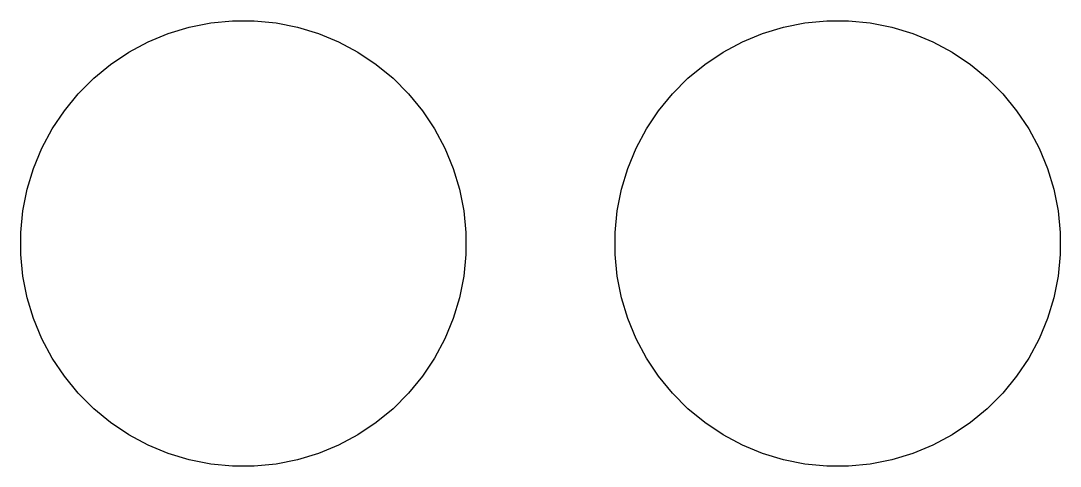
# Model space of a CAD drawing. Header units: millimetres. Extents: x 15 to 175, y 4 to 118.
# Drawn here: x 117.43 to 134.93, y 3.59 to 11.08 of the extents above; entities that cross this region are included whole.
import ezdxf

# ---------------------------------------------------------------- set-up
doc = ezdxf.new("R2010")
doc.units = ezdxf.units.MM
doc.layers.add('B.Cu', color=153, linetype='CONTINUOUS', true_color=0x4d7fc4)

msp = doc.modelspace()

# ---------------------------------------------------------------- linework, layer by layer
at = {"layer": 'B.Cu', "linetype": 'CONTINUOUS'}
for p, q in [((120.268399, 10.97312), (120.629336, 11.044915)), ((120.629336, 11.044915), (120.995571, 11.080986)), ((120.995571, 11.080986), (121.363579, 11.080986)), ((121.363579, 11.080986), (121.729814, 11.044915)), ((121.729814, 11.044915), (122.090751, 10.97312)), ((130.268399, 10.97312), (130.629336, 11.044915)), ((130.629336, 11.044915), (130.995571, 11.080986)), ((130.995571, 11.080986), (131.363579, 11.080986)), ((131.363579, 11.080986), (131.729814, 11.044915)), ((131.729814, 11.044915), (132.090751, 10.97312)), ((119.576243, 10.725463), (119.916238, 10.866293)), ((119.916238, 10.866293), (120.268399, 10.97312)), ((122.090751, 10.97312), (122.442912, 10.866293)), ((122.442912, 10.866293), (122.782907, 10.725463)), ((129.576243, 10.725463), (129.916238, 10.866293)), ((129.916238, 10.866293), (130.268399, 10.97312)), ((132.090751, 10.97312), (132.442912, 10.866293)), ((132.442912, 10.866293), (132.782907, 10.725463)), ((119.25169, 10.551985), (119.576243, 10.725463)), ((122.782907, 10.725463), (123.10746, 10.551985)), ((129.25169, 10.551985), (129.576243, 10.725463)), ((132.782907, 10.725463), (133.10746, 10.551985)), ((118.945703, 10.347531), (119.25169, 10.551985)), ((123.10746, 10.551985), (123.413447, 10.347531)), ((128.945703, 10.347531), (129.25169, 10.551985)), ((133.10746, 10.551985), (133.413447, 10.347531)), ((118.661229, 10.11407), (118.945703, 10.347531)), ((123.413447, 10.347531), (123.697921, 10.11407)), ((128.661229, 10.11407), (128.945703, 10.347531)), ((133.413447, 10.347531), (133.697921, 10.11407)), ((118.401008, 9.853849), (118.661229, 10.11407)), ((123.697921, 10.11407), (123.958142, 9.853849)), ((128.401008, 9.853849), (128.661229, 10.11407)), ((133.697921, 10.11407), (133.958142, 9.853849)), ((118.167547, 9.569375), (118.401008, 9.853849)), ((123.958142, 9.853849), (124.191603, 9.569375)), ((128.167547, 9.569375), (128.401008, 9.853849)), ((133.958142, 9.853849), (134.191603, 9.569375)), ((117.963093, 9.263388), (118.167547, 9.569375)), ((124.191603, 9.569375), (124.396057, 9.263388)), ((127.963093, 9.263388), (128.167547, 9.569375)), ((134.191603, 9.569375), (134.396057, 9.263388)), ((117.789615, 8.938835), (117.963093, 9.263388)), ((124.396057, 9.263388), (124.569535, 8.938835)), ((127.789615, 8.938835), (127.963093, 9.263388)), ((134.396057, 9.263388), (134.569535, 8.938835)), ((117.648785, 8.59884), (117.789615, 8.938835)), ((124.569535, 8.938835), (124.710365, 8.59884)), ((127.648785, 8.59884), (127.789615, 8.938835)), ((134.569535, 8.938835), (134.710365, 8.59884)), ((117.541958, 8.246679), (117.648785, 8.59884)), ((124.710365, 8.59884), (124.817192, 8.246679)), ((127.541958, 8.246679), (127.648785, 8.59884)), ((134.710365, 8.59884), (134.817192, 8.246679)), ((117.470163, 7.885742), (117.541958, 8.246679)), ((124.817192, 8.246679), (124.888987, 7.885742)), ((127.470163, 7.885742), (127.541958, 8.246679)), ((134.817192, 8.246679), (134.888987, 7.885742)), ((117.434092, 7.519507), (117.470163, 7.885742)), ((124.888987, 7.885742), (124.925058, 7.519507)), ((127.434092, 7.519507), (127.470163, 7.885742)), ((134.888987, 7.885742), (134.925058, 7.519507)), ((117.434092, 7.151499), (117.434092, 7.519507)), ((124.925058, 7.519507), (124.925058, 7.151499)), ((127.434092, 7.151499), (127.434092, 7.519507)), ((134.925058, 7.519507), (134.925058, 7.151499)), ((117.470163, 6.785264), (117.434092, 7.151499)), ((124.925058, 7.151499), (124.888987, 6.785264)), ((127.470163, 6.785264), (127.434092, 7.151499)), ((134.925058, 7.151499), (134.888987, 6.785264)), ((117.541958, 6.424327), (117.470163, 6.785264)), ((124.888987, 6.785264), (124.817192, 6.424327)), ((127.541958, 6.424327), (127.470163, 6.785264)), ((134.888987, 6.785264), (134.817192, 6.424327)), ((117.648785, 6.072166), (117.541958, 6.424327)), ((124.817192, 6.424327), (124.710365, 6.072166)), ((127.648785, 6.072166), (127.541958, 6.424327)), ((134.817192, 6.424327), (134.710365, 6.072166)), ((117.789615, 5.732171), (117.648785, 6.072166)), ((124.710365, 6.072166), (124.569535, 5.732171)), ((127.789615, 5.732171), (127.648785, 6.072166)), ((134.710365, 6.072166), (134.569535, 5.732171)), ((117.963093, 5.407618), (117.789615, 5.732171)), ((124.569535, 5.732171), (124.396057, 5.407618)), ((127.963093, 5.407618), (127.789615, 5.732171)), ((134.569535, 5.732171), (134.396057, 5.407618)), ((118.167547, 5.101631), (117.963093, 5.407618)), ((124.396057, 5.407618), (124.191603, 5.101631)), ((128.167547, 5.101631), (127.963093, 5.407618)), ((134.396057, 5.407618), (134.191603, 5.101631)), ((118.401008, 4.817157), (118.167547, 5.101631)), ((124.191603, 5.101631), (123.958142, 4.817157)), ((128.401008, 4.817157), (128.167547, 5.101631)), ((134.191603, 5.101631), (133.958142, 4.817157)), ((118.661229, 4.556936), (118.401008, 4.817157)), ((123.958142, 4.817157), (123.697921, 4.556936)), ((128.661229, 4.556936), (128.401008, 4.817157)), ((133.958142, 4.817157), (133.697921, 4.556936)), ((118.945703, 4.323475), (118.661229, 4.556936)), ((123.697921, 4.556936), (123.413447, 4.323475)), ((128.945703, 4.323475), (128.661229, 4.556936)), ((133.697921, 4.556936), (133.413447, 4.323475)), ((119.25169, 4.119021), (118.945703, 4.323475)), ((123.413447, 4.323475), (123.10746, 4.119021)), ((129.25169, 4.119021), (128.945703, 4.323475)), ((133.413447, 4.323475), (133.10746, 4.119021)), ((119.576243, 3.945543), (119.25169, 4.119021)), ((123.10746, 4.119021), (122.782907, 3.945543)), ((129.576243, 3.945543), (129.25169, 4.119021)), ((133.10746, 4.119021), (132.782907, 3.945543)), ((119.916238, 3.804713), (119.576243, 3.945543)), ((122.782907, 3.945543), (122.442912, 3.804713)), ((129.916238, 3.804713), (129.576243, 3.945543)), ((132.782907, 3.945543), (132.442912, 3.804713)), ((120.268399, 3.697886), (119.916238, 3.804713)), ((120.629336, 3.626091), (120.268399, 3.697886)), ((122.090751, 3.697886), (121.729814, 3.626091)), ((122.442912, 3.804713), (122.090751, 3.697886)), ((130.268399, 3.697886), (129.916238, 3.804713)), ((130.629336, 3.626091), (130.268399, 3.697886)), ((132.090751, 3.697886), (131.729814, 3.626091)), ((132.442912, 3.804713), (132.090751, 3.697886)), ((120.995571, 3.59002), (120.629336, 3.626091)), ((121.363579, 3.59002), (120.995571, 3.59002)), ((121.729814, 3.626091), (121.363579, 3.59002)), ((130.995571, 3.59002), (130.629336, 3.626091)), ((131.363579, 3.59002), (130.995571, 3.59002)), ((131.729814, 3.626091), (131.363579, 3.59002))]:
    msp.add_line(p, q, dxfattribs=at)

doc.saveas('drawing.dxf')
